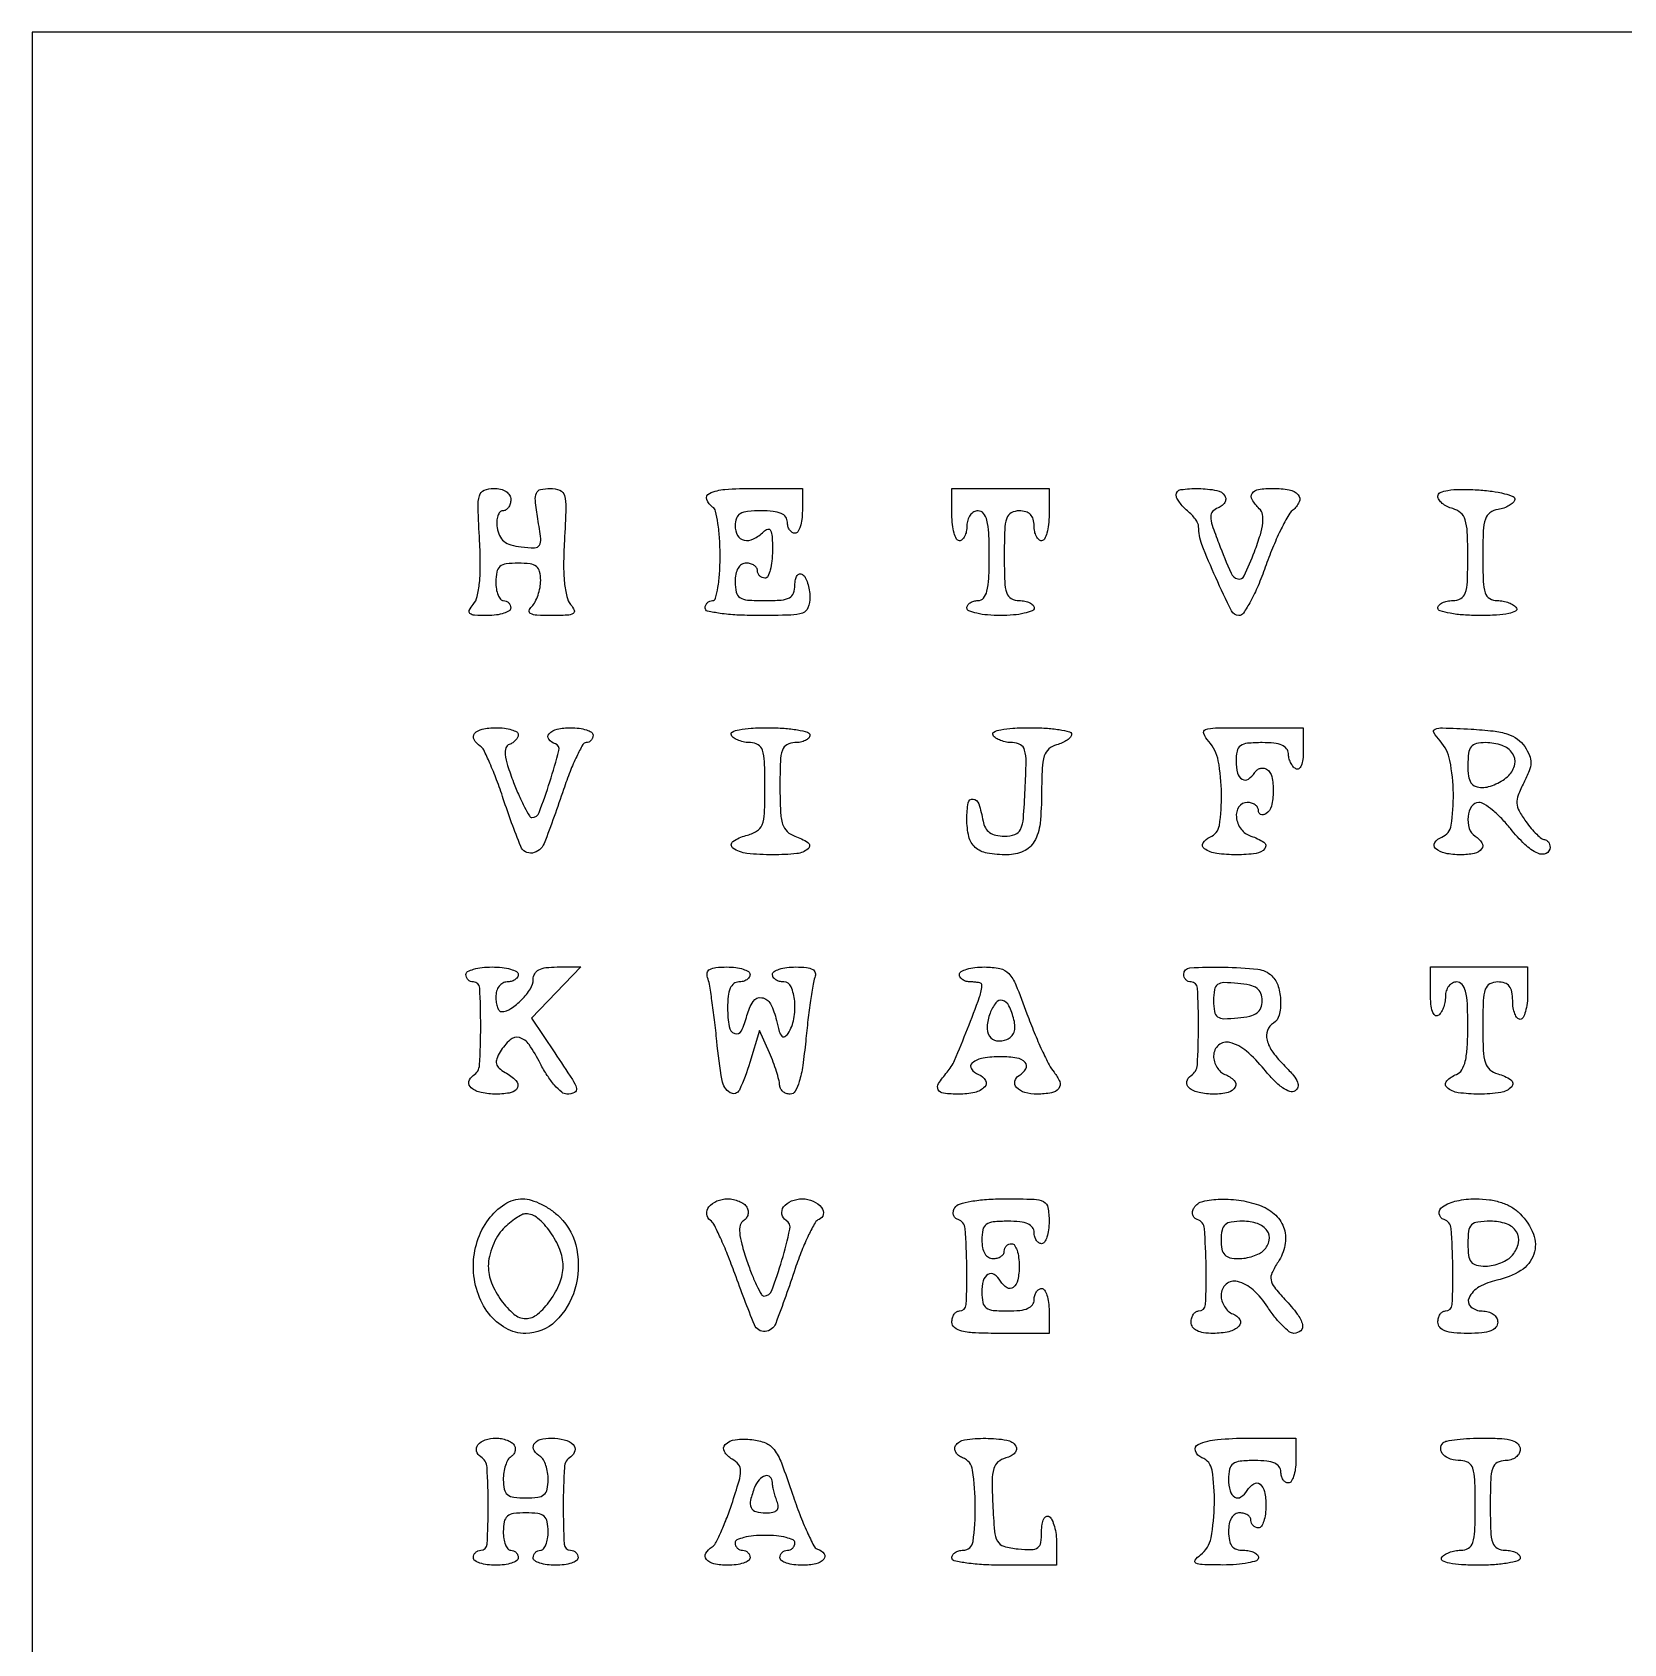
# Model space of a CAD drawing. Extents: x 0 to 450, y 0 to 450.
# Drawn here: x 0 to 212.9, y 234.5 to 450 of the extents above; entities that cross this region are included whole.
import ezdxf

# ---------------------------------------------------------------- set-up
doc = ezdxf.new("R2010")
doc.units = 0

msp = doc.modelspace()

# ---------------------------------------------------------------- linework, layer by layer
msp.add_lwpolyline([(0, 225), (0, 0), (225, 0), (450, 0), (450, 225), (450, 450), (225, 450), (0, 450)], close=True)
for points in [[(64, 387.5, -0.069588), (63.919823, 386.926707, -0.085587), (63.685819, 386.440625, -0.100052), (63.33831, 386.115627, -0.139009), (62.930449, 386, 0.216622), (62.547443, 385.825895, 0.099259), (62.268947, 385.339063, 0.070854), (62.136354, 384.611565, 0.045002), (62.180449, 383.75, 0.073329), (62.495862, 382.68321, 0.115493), (63.081658, 381.934371, 0.098391), (64.014321, 381.44782, 0.042782), (65.390599, 381.17001, 0.025935), (67.195937, 381.058281, 0.266731), (67.823096, 381.410219, 0.166086), (68.002511, 382.256416, 0.009582), (67.628781, 384.92001, -0.011508), (67.292269, 387.387362, -0.124429), (67.426678, 388.376546, -0.245771), (67.988412, 388.855644, -0.056104), (69.270871, 389, -0.097941), (70.562529, 388.744536, -0.233047), (71.192834, 388.029292, -0.075101), (71.374312, 386.451446, -0.005259), (71.16923, 381.989172, 0.012628), (71.070803, 378.834465, 0.026108), (71.184848, 376.371455, 0.03249), (71.486483, 374.542301, 0.116608), (72.008986, 373.489172, -0.072566), (72.486546, 372.706473, -0.379653), (72.339436, 372.266565, -0.121337), (71.561628, 372.042149, -0.009851), (69.422445, 372, -0.011583), (67.49361, 372.04469, -0.095997), (66.646343, 372.25, -0.369087), (66.468568, 372.633074, -0.128892), (66.8, 373.2, 0.075503), (67.260236, 373.825061, 0.038434), (67.6475, 374.723125, 0.037078), (67.911582, 375.73134, 0.045545), (68, 376.7, 0.05829), (67.861668, 377.882546, 0.172639), (67.423913, 378.558333, 0.13417), (66.574196, 378.90497, 0.030156), (65, 379, 0.030103), (63.386401, 378.902765, 0.144586), (62.55, 378.541667, 0.173074), (62.126572, 377.824437, 0.047675), (62, 376.5, 0.038131), (62.073116, 375.542644, 0.057076), (62.29375, 374.734375, 0.074992), (62.617064, 374.182831, 0.226478), (63, 374, -0.099038), (63.381638, 373.923658, -0.097945), (63.70625, 373.70625, -0.097945), (63.923658, 373.381638, -0.099038), (64, 373, -0.261001), (63.784558, 372.615393, -0.05998), (63.082782, 372.29375, -0.04717), (62.073794, 372.072702, -0.03036), (60.877555, 372, -0.01249), (59.151279, 372.043128, -0.15581), (58.546131, 372.270278, -0.362404), (58.457302, 372.692817, -0.051187), (58.991014, 373.489172, 0.116608), (59.513517, 374.542301, 0.03249), (59.815152, 376.371455, 0.026108), (59.929197, 378.834465, 0.012628), (59.83077, 381.989172, -0.005278), (59.626214, 386.443701, -0.074687), (59.806956, 388.02556, -0.232099), (60.43483, 388.742905, -0.099246), (61.717311, 389, -0.056071), (62.640951, 388.896095, -0.089567), (63.369552, 388.58572, -0.112649), (63.832811, 388.103244, -0.136012)], [(103, 386, -0.031626), (102.927234, 384.850749, -0.048861), (102.70625, 383.88125, -0.06271), (102.384262, 383.209557, -0.254951), (102, 383, -0.148195), (101.618646, 383.115568, -0.098894), (101.29375, 383.440625, -0.082425), (101.074694, 383.926543, -0.064853), (101, 384.5, 0.164293), (100.773926, 385.169448, 0.129352), (100.166667, 385.642857, 0.075863), (99.104033, 385.918107, 0.025511), (97.5, 386, 0.022514), (95.67572, 385.917816, 0.10769), (94.6875, 385.607143, 0.177212), (94.177287, 385.002462, 0.087745), (94, 384, 0.128073), (94.333453, 382.719542, 0.216747), (95.209929, 382.074581, 0.169458), (96.463203, 382.236176, 0.080533), (97.8, 383.2, -0.120991), (98.369015, 383.544642, -0.372712), (98.75, 383.379167, -0.100282), (98.955448, 382.566518, -0.011933), (99, 380.7, -0.025541), (98.927526, 379.282153, -0.040478), (98.70625, 378.086875, -0.048699), (98.38627, 377.240076, -0.285442), (98, 377, -0.099038), (97.618362, 377.076342, -0.097945), (97.29375, 377.29375, -0.097945), (97.076342, 377.618362, -0.099038), (97, 378, 0.148195), (96.884432, 378.381354, 0.098894), (96.559375, 378.70625, 0.082425), (96.073457, 378.925306, 0.064853), (95.5, 379, 0.140575), (94.88002, 378.822179, 0.118484), (94.4, 378.333333, 0.088208), (94.09863, 377.543379, 0.04716), (94, 376.5, 0.05449), (94.151756, 375.111634, 0.201266), (94.65, 374.40625, 0.124134), (95.678456, 374.074999, 0.016149), (98, 374, 0.017179), (100.174772, 374.074743, 0.10202), (101.264331, 374.378689, 0.187682), (101.810151, 374.995557, 0.08856), (102, 376.059017, -0.047867), (102.071541, 376.804599, -0.104212), (102.29375, 377.33165, -0.181468), (102.621877, 377.558599, -0.202618), (103, 377.5, -0.130646), (103.384508, 377.093337, -0.045439), (103.70625, 376.346475, -0.041396), (103.926158, 375.42066, -0.037634), (104, 374.440983, -0.088403), (103.750831, 373.042715, -0.224295), (103.033076, 372.337178, -0.078354), (101.45063, 372.050629, -0.005688), (97, 372, -0.01259), (94.243014, 372.069433, -0.022889), (92, 372.285714, -0.020168), (90.323933, 372.594567, -0.350432), (90, 373, -0.099038), (90.076342, 373.381638, -0.097945), (90.29375, 373.70625, -0.097945), (90.618362, 373.923658, -0.099038), (91, 374, 0.338832), (91.39431, 374.301865, 0.024323), (91.707919, 375.735246, 0.026076), (91.928428, 377.650657, 0.015621), (92, 379.940983, 0.015685), (91.927181, 382.261755, 0.022144), (91.70625, 384.31835, 0.019282), (91.391852, 385.954377, 0.199798), (91, 386.5, -0.175715), (90.204773, 387.505107, -0.383737), (90.567035, 388.335527, -0.089203), (92.64654, 388.863615, -0.017691), (96.5, 389), (103, 389)], [(136, 385.5, -0.027026), (135.927458, 384.158889, -0.042582), (135.70625, 383.028125, -0.052312), (135.385692, 382.232098, -0.277684), (135, 382, -0.191087), (134.618118, 382.151477, -0.088204), (134.29375, 382.5875, -0.068025), (134.073693, 383.234582, -0.048028), (134, 384, 0.072254), (133.873159, 384.873159, 0.124864), (133.5, 385.5, 0.124864), (132.873159, 385.873159, 0.072254), (132, 386, 0.12648), (130.939334, 385.727332, 0.188641), (130.333333, 385, 0.072107), (130.05871, 383.471613, 0.008455), (130, 380, 0.008455), (130.05871, 376.528387, 0.072107), (130.333333, 375, 0.188641), (130.939334, 374.272668, 0.12648), (132, 374, -0.048028), (132.765418, 373.926307, -0.068025), (133.4125, 373.70625, -0.088204), (133.848523, 373.381882, -0.191087), (134, 373, -0.31052), (133.732972, 372.611488, -0.036969), (132.678125, 372.29375, -0.033738), (131.224757, 372.072283, -0.020945), (129.5, 372, -0.020945), (127.775243, 372.072283, -0.033738), (126.321875, 372.29375, -0.036969), (125.267028, 372.611488, -0.31052), (125, 373, -0.148195), (125.115568, 373.381354, -0.098894), (125.440625, 373.70625, -0.082425), (125.926543, 373.925306, -0.064853), (126.5, 374, 0.222027), (127.22303, 374.337712, 0.113455), (127.6875, 375.25, 0.050675), (127.935548, 376.964058, 0.010614), (128, 380, 0.010614), (127.935548, 383.035942, 0.050675), (127.6875, 384.75, 0.113455), (127.22303, 385.662288, 0.222027), (126.5, 386, 0.130775), (125.924246, 385.846791, 0.10214), (125.4375, 385.416667, 0.08892), (125.111864, 384.769411, 0.072314), (125, 384, -0.048028), (124.926307, 383.234582, -0.068025), (124.70625, 382.5875, -0.088204), (124.381882, 382.151477, -0.191087), (124, 382, -0.277684), (123.614308, 382.232098, -0.052312), (123.29375, 383.028125, -0.042582), (123.072542, 384.158889, -0.027026), (123, 385.5), (123, 389), (129.5, 389), (136, 389)], [(159.504365, 387.992937, -0.144475), (159.621603, 387.563669, -0.12393), (159.497654, 387.110445, -0.101577), (159.141558, 386.70116, -0.0716), (158.607512, 386.402883, 0.113623), (157.870192, 385.906336, 0.19496), (157.608349, 385.224679, 0.078415), (157.809841, 384.084086, 0.009282), (158.694513, 381.659945, 0.009774), (160.334013, 377.64902, 0.237352), (161.232773, 376.896394, 0.356294), (162.106266, 377.322099, 0.016992), (163.461538, 380.538462, 0.015139), (164.250351, 382.807789, 0.047788), (164.583718, 384.381462, 0.077974), (164.536353, 385.498386, 0.147911), (164.115123, 386.284877, -0.059098), (163.154049, 387.50462, -0.293327), (163.171837, 388.337006, -0.212181), (164.008208, 388.862093, -0.035631), (165.940983, 389, -0.044598), (168.112472, 388.805927, -0.166236), (169.294478, 388.148275, -0.298608), (169.442055, 387.192806, -0.113219), (168.583099, 386.068966, 0.093659), (167.912301, 385.258357, 0.013732), (166.928496, 383.355027, 0.015107), (165.883978, 381.012231, 0.012453), (164.909178, 378.455659, -0.016027), (163.945715, 375.982076, -0.024002), (162.93441, 373.89635, -0.020969), (161.988899, 372.323983, -0.252007), (161.386918, 372, -0.284952), (160.403145, 372.610204, -0.008952), (158.291057, 377.06748, -0.014915), (156.446777, 381.493891, -0.091492), (156, 383.915068, 0.121077), (155.90001, 384.321932, 0.035439), (155.559375, 384.874034, 0.033338), (155.074072, 385.461669, 0.030287), (154.5, 386, -0.031583), (153.925951, 386.54111, -0.034151), (153.440625, 387.136985, -0.036411), (153.100931, 387.700558, -0.117955), (153, 388.122445, -0.373149), (153.617548, 388.834709, -0.040552), (155.965878, 388.978491, -0.039891), (158.418224, 388.733307, -0.212576)], [(198.289611, 387.5, -0.15133), (198.063456, 387.09354, -0.058131), (197.541888, 386.699882, -0.05066), (196.835548, 386.376643, -0.04316), (196.039611, 386.180449, 0.117315), (194.96446, 385.739796, 0.159539), (194.349451, 384.89957, 0.069401), (194.064618, 383.30591, 0.009571), (194, 379.930449, 0.008807), (194.059605, 376.546628, 0.070385), (194.331823, 375.013846, 0.182264), (194.922999, 374.278097, 0.134134), (195.940983, 374, -0.046881), (196.729296, 373.925923, -0.046318), (197.49335, 373.70625, -0.050262), (198.123976, 373.383556, -0.111412), (198.5, 373, -0.439638), (198.382798, 372.584344, -0.067066), (197.467663, 372.267178, -0.036506), (195.85467, 372.061691, -0.013434), (193.559017, 372, -0.016922), (191.428041, 372.07214, -0.027583), (189.632961, 372.29375, -0.026513), (188.293312, 372.60883, -0.333273), (188, 373, -0.191087), (188.151477, 373.381882, -0.088204), (188.5875, 373.70625, -0.068025), (189.234582, 373.926307, -0.048028), (190, 374, 0.124608), (191.059263, 374.268148, 0.189013), (191.665015, 374.985421, 0.073316), (191.940687, 376.489121, 0.008737), (192, 379.883369, 0.010559), (191.930902, 383.154938, 0.065184), (191.642791, 384.809352, 0.137871), (191.038512, 385.738522, 0.116621), (190, 386.289749, -0.050482), (189.234963, 386.574795, -0.059535), (188.5875, 386.995728, -0.069548), (188.146963, 387.481572, -0.150536), (188, 387.95864, -0.298354), (188.315698, 388.44061, -0.063004), (189.329464, 388.737805, -0.039697), (190.950127, 388.867694, -0.014534), (193.25, 388.80226, -0.018115), (195.247839, 388.614439, -0.030737), (196.896011, 388.295039, -0.032927), (198.07297, 387.906699, -0.363224)], [(65, 356.083333, -0.116255), (64.910331, 355.702889, -0.06952), (64.645969, 355.317927, -0.063582), (64.255575, 354.986942, -0.063707), (63.79479, 354.76493, 0.241692), (63.339271, 354.299612, 0.104023), (63.256153, 353.410062, 0.050159), (63.571131, 351.963301, 0.012553), (64.377498, 349.681597, 0.011777), (65.111568, 347.887427, 0.018105), (65.838547, 346.375219, 0.012872), (66.499193, 345.194335, 0.264679), (66.84059, 345, 0.312129), (67.798818, 345.662749, 0.013139), (69.229813, 349.782218, 0.012867), (70.440013, 353.954271, 0.392532), (69.969425, 354.833333, -0.146715), (69.092894, 355.462457, -0.367834), (69.127947, 356.191591, -0.151746), (70.210361, 356.806487, -0.053908), (72, 357, -0.031626), (73.149251, 356.927234, -0.048861), (74.11875, 356.70625, -0.06271), (74.790443, 356.384262, -0.254951), (75, 356, -0.090685), (74.930184, 355.618229, -0.095584), (74.7302, 355.29375, -0.099642), (74.431945, 355.076634, -0.108071), (74.08153, 355, 0.27277), (73.629028, 354.733298, 0.01403), (72.816909, 353.164062, 0.019091), (71.936279, 351.145282, 0.012366), (71.0662, 348.75, -0.010707), (68.465347, 341.515302, -0.268842), (66.885939, 340.240683, -0.349329), (65.33154, 341.127393, -0.014746), (63, 347.5, 0.009453), (62.107037, 350.023108, 0.013169), (61.206582, 352.242684, 0.009584), (60.380465, 354.039695, 0.142745), (59.922084, 354.548155, -0.123129), (59.090436, 355.402054, -0.317631), (59.16207, 356.214618, -0.168304), (60.179501, 356.816609, -0.050241), (62, 357, -0.028938), (63.149414, 356.93342, -0.045237), (64.11875, 356.730729, -0.056792), (64.796194, 356.436284, -0.267983)], [(104, 356, -0.191087), (103.848523, 355.618118, -0.088204), (103.4125, 355.29375, -0.068025), (102.765418, 355.073693, -0.048028), (102, 355, 0.125398), (100.940137, 354.729944, 0.188862), (100.33428, 354.008423, 0.072801), (100.059055, 352.494297, 0.008616), (100, 349.067388, 0.010798), (100.070833, 345.787769, 0.06319), (100.361029, 344.091113, 0.129287), (100.964936, 343.11219, 0.113878), (102, 342.5, -0.075029), (103.737024, 341.645641, -0.492395), (103.777577, 340.815641, -0.151547), (102.253375, 340.164521, -0.025735), (99.059017, 340, -0.027927), (95.586082, 340.194129, -0.128193), (93.718292, 340.911438, -0.514732), (93.719676, 341.776743, -0.093412), (95.459102, 342.579091, 0.070332), (96.885132, 343.15917, 0.169832), (97.61512, 344.01264, 0.083554), (97.932868, 345.545469, 0.00942), (98, 349.108408, 0.008903), (97.940196, 352.466789, 0.070778), (97.667638, 353.991159, 0.182425), (97.076519, 354.72344, 0.13348), (96.059017, 355, -0.046881), (95.270704, 355.074077, -0.046318), (94.50665, 355.29375, -0.050262), (93.876024, 355.616444, -0.111412), (93.5, 356, -0.439638), (93.617202, 356.415656, -0.067066), (94.532337, 356.732822, -0.036506), (96.14533, 356.938309, -0.013434), (98.440983, 357, -0.016922), (100.571959, 356.92786, -0.027583), (102.367039, 356.70625, -0.026513), (103.706688, 356.39117, -0.333273)], [(139, 356.116631, -0.181596), (138.858742, 355.740524, -0.059916), (138.4125, 355.339118, -0.050447), (137.765484, 354.975456, -0.038887), (137, 354.710251, 0.11674), (135.961285, 354.158605, 0.137868), (135.357023, 353.228524, 0.065102), (135.069025, 351.571898, 0.010527), (135, 348.29362, -0.026641), (134.782039, 344.20575, -0.100724), (134.010975, 341.776141, -0.161979), (132.584994, 340.470036, -0.105484), (130.381787, 340, -0.042858), (127.701344, 340.23018, -0.140339), (126.115669, 340.996511, -0.155378), (125.268672, 342.430696, -0.056352), (125, 344.806989, -0.039703), (125.172264, 346.972986, -0.408958), (125.827262, 347.456254, -0.288), (126.593161, 346.80908, -0.032495), (127.16663, 344.5, 0.082119), (127.482623, 343.613282, 0.113536), (128.04536, 342.987376, 0.100241), (128.883022, 342.620737, 0.05324), (130.013695, 342.5, 0.080431), (131.433397, 342.729864, 0.210714), (132.18191, 343.408378, 0.085603), (132.55551, 344.882155, 0.00747), (132.797717, 348.75, 0.007194), (132.920851, 352.456141, 0.070882), (132.730243, 354.001737, 0.202611), (132.163171, 354.726337, 0.127419), (131.106734, 355, -0.045812), (130.300163, 355.074057, -0.045829), (129.520667, 355.29375, -0.049844), (128.879083, 355.616361, -0.113408), (128.5, 356, -0.439638), (128.617202, 356.415656, -0.067066), (129.532337, 356.732822, -0.036506), (131.14533, 356.938309, -0.013434), (133.440983, 357, -0.014936), (135.572096, 356.936327, -0.024468), (137.367039, 356.74051, -0.021521), (138.728731, 356.463595, -0.344519)], [(170, 353.940983, -0.027979), (169.933656, 352.756294, -0.069343), (169.718784, 351.916013, -0.145541), (169.391769, 351.509855, -0.297719), (169, 351.5, -0.08825), (168.617164, 351.842344, -0.053305), (168.29375, 352.359775, -0.051278), (168.074167, 352.961978, -0.061875), (168, 353.559017, 0.177291), (167.768641, 354.190992, 0.120165), (167.142776, 354.647073, 0.071689), (166.070008, 354.918056, 0.026079), (164.5, 355, 0.021436), (162.534425, 354.915691, 0.13443), (161.6, 354.571429, 0.189121), (161.138668, 353.86222, 0.050766), (161, 352.5, 0.063747), (161.19958, 350.940953, 0.19811), (161.824751, 350.111368, 0.288405), (162.659234, 350.134512, 0.107391), (163.510081, 351.016312, -0.090427), (163.820631, 351.360589, -0.095498), (164.22714, 351.565079, -0.099685), (164.665803, 351.598899, -0.108373), (165.069098, 351.457295, -0.204341), (165.776348, 350.454139, -0.055697), (165.973504, 348.482807, -0.055664), (165.730067, 346.510569, -0.198341), (165, 345.5, -0.082592), (164.6179, 345.343488, -0.161196), (164.29375, 345.3746, -0.182303), (164.078288, 345.586039, -0.108972), (164, 345.940983, 0.140337), (163.884374, 346.344827, 0.099915), (163.559375, 346.688914, 0.085131), (163.073318, 346.920655, 0.06887), (162.5, 347, 0.248215), (161.388999, 346.412254, 0.178939), (161.044528, 345.025506, 0.134648), (161.67574, 343.437525, 0.155597), (163, 342.5, -0.067736), (164.711377, 341.688881, -0.438535), (164.852046, 340.851215, -0.196566), (163.679689, 340.176176, -0.033575), (161.059017, 340, -0.034883), (158.412101, 340.18489, -0.112356), (156.772468, 340.808144, -0.399953), (156.593838, 341.596435, -0.168132), (157.505744, 342.36383, 0.270265), (158.771723, 343.940706, 0.040297), (159.059548, 348.166806, 0.042473), (158.6288, 352.573255, 0.139195), (157.345012, 355.171259, -0.082041), (156.681324, 356.202504, -0.439971), (156.92365, 356.743929, -0.076886), (158.246739, 356.967681, -0.003514), (162.845012, 357), (170, 357)], [(199.606532, 354.474601, -0.045866), (200.242373, 353.289741, -0.106697), (200.430012, 352.304885, -0.088617), (200.208286, 351.217196, -0.025183), (199.488955, 349.641349, 0.025474), (198.730465, 347.977156, 0.107922), (198.555212, 346.902755, 0.114169), (198.848611, 345.885007, 0.03014), (199.766112, 344.448173, 0.018481), (200.484929, 343.53245, 0.024162), (201.210983, 342.754308, 0.022963), (201.859598, 342.178761, 0.160863), (202.25, 342.031425, -0.130102), (202.536116, 341.942723, -0.095969), (202.779687, 341.715481, -0.084606), (202.943641, 341.384483, -0.072903), (203, 341, -0.297807), (202.469229, 340.187902, -0.216886), (201.359688, 340.203587, -0.080914), (199.631112, 341.393206, -0.033286), (197.707368, 343.500029, 0.023461), (196.531303, 344.839925, 0.028655), (195.30697, 345.971884, 0.029301), (194.195036, 346.783181, 0.143919), (193.457368, 347, 0.256378), (192.512001, 346.481153, 0.116933), (192.035217, 345.107571, 0.102695), (192.1993, 343.52609, 0.179173), (193, 342.5, -0.11309), (193.887985, 341.62366, -0.316735), (193.849324, 340.796459, -0.17846), (192.86917, 340.185475, -0.051098), (191.059017, 340, -0.047768), (188.966632, 340.200357, -0.139892), (187.686574, 340.848828, -0.370321), (187.595429, 341.640805, -0.153603), (188.505744, 342.36383, 0.270208), (189.78457, 343.956356, 0.041325), (190.064444, 348.180082, 0.043357), (189.607789, 352.59381, 0.137306), (188.294295, 355.227301, -0.045171), (187.456565, 356.340138, -0.471078), (187.616371, 356.813653, -0.100911), (188.609326, 356.977651, -0.003726), (192.427985, 356.806042, -0.015195), (195.408051, 356.558879, -0.050266), (197.330263, 356.141966, -0.077504), (198.641999, 355.477741, -0.091043)], [(192, 352, 0.030938), (192.091689, 350.519623, 0.112375), (192.410714, 349.638889, 0.163165), (193.001422, 349.165122, 0.088353), (193.928571, 349, 0.067697), (194.783972, 349.116349, 0.039045), (195.762372, 349.471747, 0.038252), (196.706617, 349.991203, 0.051543), (197.463089, 350.605946, 0.144119), (198.282045, 352.108137, 0.209243), (197.986684, 353.567667, 0.158022), (196.57134, 354.632802, 0.083112), (194.377555, 355, 0.053819), (193.1403, 354.866437, 0.173089), (192.44813, 354.43455, 0.138311), (192.095853, 353.590256, 0.03011)], [(65, 324, -0.148195), (64.884432, 323.618646, -0.098894), (64.559375, 323.29375, -0.082425), (64.073457, 323.074694, -0.064853), (63.5, 323, 0.130775), (62.924246, 322.846791, 0.10214), (62.4375, 322.416667, 0.08892), (62.111864, 321.769411, 0.072314), (62, 321, 0.035742), (62.054666, 320.236249, 0.055348), (62.220312, 319.596842, 0.073912), (62.462691, 319.165178, 0.243125), (62.75, 319.031803, 0.136035), (64.027661, 319.445006, 0.052885), (65.47445, 320.636348, 0.052905), (66.633724, 322.097973, 0.142154), (67, 323.360243, -0.130726), (67.198733, 324.107366, -0.145212), (67.737293, 324.62174, -0.089939), (68.699259, 324.913659, -0.028816), (70.196167, 325), (73.392334, 325), (70.073878, 321.576223), (66.755422, 318.152445), (69.877711, 313.526091, -0.003763), (72.236995, 309.972914, -0.07255), (72.792151, 308.77439, -0.37597), (72.536417, 308.217233, -0.105702), (71.520324, 308, -0.177646), (70.816177, 308.25833, -0.037321), (69.866057, 309.194221, -0.034797), (68.869165, 310.508923, -0.026871), (67.966619, 312.065432, 0.031832), (66.447713, 314.626064, 0.173795), (65.164584, 315.556931, 0.261791), (63.917939, 315.266838, 0.069898), (62.571443, 313.637072, 0.048169), (62.124447, 312.72266, 0.151432), (62.085405, 312.048299, 0.153738), (62.43435, 311.476383, 0.050124), (63.25, 310.896901, -0.062574), (64.687253, 309.821147, -0.307514), (64.884483, 308.880186, -0.251191), (64.053562, 308.196436, -0.049124), (62.059017, 308, -0.050859), (60.059833, 308.203879, -0.119903), (58.713863, 308.840706, -0.278987), (58.414382, 309.671273, -0.207698), (58.983688, 310.489919, 0.244315), (59.825333, 311.900449, 0.014359), (59.979985, 317.050435, 0.013078), (59.852237, 322.190158, 0.399353), (59, 323, -0.099038), (58.618362, 323.076342, -0.097945), (58.29375, 323.29375, -0.097945), (58.076342, 323.618362, -0.099038), (58, 324, -0.277684), (58.232098, 324.385692, -0.052312), (59.028125, 324.70625, -0.042582), (60.158889, 324.927458, -0.027026), (61.5, 325, -0.027026), (62.841111, 324.927458, -0.042582), (63.971875, 324.70625, -0.052312), (64.767902, 324.385692, -0.277684)], [(96, 324, -0.148195), (95.884432, 323.618646, -0.098894), (95.559375, 323.29375, -0.082425), (95.073457, 323.074694, -0.064853), (94.5, 323, 0.164293), (93.830552, 322.773926, 0.129352), (93.357143, 322.166667, 0.075863), (93.081893, 321.104033, 0.025511), (93, 319.5, 0.040118), (93.198642, 317.028292, 0.266519), (93.948058, 316.104048, 0.388453), (94.837968, 316.451748, 0.052897), (95.589356, 318.5, -0.084185), (96.418597, 320.387851, -0.295225), (97.577754, 320.898289, -0.23809), (98.738618, 320.057539, -0.065168), (99.529243, 317.86686, 0.016005), (99.903417, 316.39046, 0.112764), (100.259498, 315.746026, 0.357758), (100.648203, 315.685576, 0.118897), (101.093385, 316.11686, 0.09556), (101.859733, 318.069316, 0.067473), (101.974863, 320.429293, 0.080546), (101.491594, 322.347991, 0.299314), (100.5, 323, -0.064853), (99.926543, 323.074694, -0.082425), (99.440625, 323.29375, -0.098894), (99.115568, 323.618646, -0.148195), (99, 324, -0.260256), (99.214713, 324.384563, -0.060318), (99.912678, 324.70625, -0.047377), (100.916681, 324.92729, -0.030514), (102.106989, 325, -0.023526), (103.558898, 324.931647, -0.101327), (104.381661, 324.680691, -0.213457), (104.720475, 324.237012, -0.15062), (104.677618, 323.602269, 0.050325), (104.432439, 322.701827, 0.005214), (104.093236, 320.52883, 0.006441), (103.748635, 317.92422, 0.00511), (103.441419, 315.102269, -0.010819), (103.045024, 311.810913, -0.035562), (102.583538, 309.672922, -0.058374), (102.040537, 308.389669, -0.269741), (101.37079, 308, -0.08931), (100.843968, 308.094858, -0.091997), (100.38942, 308.367188, -0.095968), (100.076923, 308.773014, -0.107607), (99.954896, 309.25, 0.055295), (99.855872, 309.92088, 0.012932), (99.538107, 311.014063, 0.013177), (99.104315, 312.259764, 0.012595), (98.599377, 313.5), (97.288962, 316.5), (95.986194, 312.25, -0.033872), (94.570651, 308.547332, -0.455661), (93.337632, 308.18901, -0.211302), (92.258043, 309.829538, -0.016835), (91.558581, 315.102269, 0.00511), (91.251365, 317.92422, 0.006441), (90.906764, 320.52883, 0.005214), (90.567561, 322.701827, 0.050325), (90.322382, 323.602269, -0.15062), (90.279525, 324.237012, -0.213457), (90.618339, 324.680691, -0.101327), (91.441102, 324.931647, -0.023526), (92.893011, 325, -0.030514), (94.083319, 324.92729, -0.047377), (95.087322, 324.70625, -0.060318), (95.785287, 324.384563, -0.260256)], [(133.037958, 318.75, 0.009801), (134.010015, 316.241254, 0.011044), (135.043786, 313.871474, 0.010358), (136.006743, 311.898928, 0.057316), (136.662065, 310.918848, -0.080731), (137.417339, 309.666722, -0.266714), (137.288212, 308.748045, -0.186491), (136.320668, 308.166604, -0.043119), (134.39235, 308, -0.067133), (132.760437, 308.220102, -0.134262), (131.649071, 308.878842, -0.256535), (131.42133, 309.712842, -0.197913), (131.983688, 310.489919, 0.117163), (132.892359, 311.401206, 0.342187), (132.802108, 312.228238, 0.160918), (131.662867, 312.826565, 0.041149), (129.559017, 313, 0.040025), (127.168501, 312.808335, 0.129202), (125.723136, 312.16808, 0.393838), (125.605424, 311.370099, 0.151258), (126.569126, 310.611848, -0.166008), (127.495077, 309.839146, -0.346682), (127.388455, 308.962832, -0.141671), (126.054647, 308.23275, -0.054892), (123.940983, 308, -0.026452), (121.884897, 308.108852, -0.24722), (121.171706, 308.586895, -0.276954), (121.208096, 309.398726, -0.031665), (122.361854, 310.921259, 0.076776), (123.350412, 312.503219, 0.007378), (125.083265, 316.712671, 0.00688), (126.70306, 320.990042, 0.087281), (127, 322.678139, 0.314607), (126.912579, 322.803323, 0.035068), (126.559375, 322.905453, 0.03264), (126.074936, 322.976744, 0.020217), (125.5, 323, -0.064853), (124.926543, 323.074694, -0.082425), (124.440625, 323.29375, -0.098894), (124.115568, 323.618646, -0.148195), (124, 324, -0.272603), (124.226955, 324.38534, -0.054665), (124.992309, 324.70625, -0.043969), (126.083746, 324.927412, -0.028019), (127.378075, 325, -0.050633), (129.42056, 324.792635, -0.159468), (130.601548, 324.118589, -0.08747), (131.543237, 322.621216, -0.009212)], [(165.8, 323.8, -0.122854), (166.635649, 322.408819, -0.066271), (166.964197, 320.42451, -0.069165), (166.763544, 318.545345, -0.195624), (166, 317.5, 0.167423), (165.200881, 316.522748, 0.155113), (165.141307, 315.226096, 0.09433), (165.921968, 313.609853, 0.03685), (167.547803, 311.724924, -0.021059), (168.680868, 310.492172, -0.079013), (169.222675, 309.595384, -0.164421), (169.262354, 308.933209, -0.190026), (168.886116, 308.429616, -0.22708), (168.189666, 308.354818, -0.068295), (167.216714, 308.856384, -0.047776), (166.048193, 309.856372, -0.02285), (164.741318, 311.341055, 0.048696), (162.403241, 313.735863, 0.111425), (160.175598, 314.890323, 0.243116), (158.674849, 314.5535, 0.221793), (158, 313.106989, 0.07271), (158.112085, 312.340293, 0.064008), (158.440625, 311.600966, 0.066864), (158.926463, 310.999607, 0.098143), (159.5, 310.638374, -0.098679), (160.757875, 309.844257, -0.339968), (160.897886, 308.95129, -0.211461), (159.95145, 308.225633, -0.059404), (158.059017, 308, -0.050859), (156.059833, 308.203879, -0.119903), (154.713863, 308.840706, -0.278987), (154.414382, 309.671273, -0.207698), (154.983688, 310.489919, 0.244315), (155.825333, 311.900449, 0.014359), (155.979985, 317.050435, 0.013078), (155.852237, 322.190158, 0.399353), (155, 323, -0.099038), (154.618362, 323.076342, -0.097945), (154.29375, 323.29375, -0.097945), (154.076342, 323.618362, -0.099038), (154, 324, -0.397738), (154.836192, 324.884891, -0.018383), (159.358158, 324.9745, -0.021834), (163.916442, 324.69789, -0.171947)], [(200, 321.5, -0.027026), (199.927458, 320.158889, -0.042582), (199.70625, 319.028125, -0.052312), (199.385692, 318.232098, -0.277684), (199, 318, -0.226478), (198.617064, 318.182831, -0.074992), (198.29375, 318.734375, -0.057076), (198.073116, 319.542644, -0.038131), (198, 320.5, 0.044917), (197.893532, 321.682766, 0.124434), (197.55, 322.4375, 0.149477), (196.935258, 322.857434, 0.07578), (196, 323, 0.124608), (194.940737, 322.731852, 0.189013), (194.334985, 322.014579, 0.073316), (194.059313, 320.510879, 0.008737), (194, 317.116631, 0.010559), (194.069098, 313.845062, 0.065184), (194.357209, 312.190648, 0.137871), (194.961488, 311.261478, 0.116621), (196, 310.710251, -0.085776), (197.758225, 309.910455, -0.457961), (197.863252, 308.991871, -0.17094), (196.397711, 308.215576, -0.037146), (193.5, 308, -0.034722), (190.721915, 308.193152, -0.146668), (189.221306, 308.881527, -0.426222), (189.182895, 309.761232, -0.111006), (190.5, 310.638374, 0.172846), (191.202239, 311.240405, 0.073106), (191.661946, 312.412357, 0.04369), (191.924439, 314.267814, 0.013304), (192, 317.106989, 0.010906), (191.935117, 320.081263, 0.051451), (191.686365, 321.767831, 0.114515), (191.2215, 322.66671, 0.21981), (190.5, 323, 0.128528), (189.92796, 322.850484, 0.100726), (189.440625, 322.429836, 0.089148), (189.112945, 321.800591, 0.075715), (189, 321.059017, -0.046881), (188.925923, 320.270704, -0.046318), (188.70625, 319.50665, -0.050262), (188.383556, 318.876024, -0.111412), (188, 318.5, -0.336396), (187.602477, 318.538053, -0.125298), (187.276831, 319.038303, -0.059005), (187.06479, 320.033693, -0.023007), (187, 321.440983), (187, 325), (193.5, 325), (200, 325)], [(158, 320.5, 0.038362), (158.113171, 319.027111, 0.202403), (158.529497, 318.352287, 0.158465), (159.374274, 318.086993, 0.021526), (161.25, 318.186642, 0.029703), (162.84704, 318.437016, 0.101271), (163.80458, 318.8609, 0.147433), (164.319158, 319.524698, 0.091927), (164.5, 320.5, 0.091927), (164.319158, 321.475302, 0.147433), (163.80458, 322.1391, 0.101271), (162.84704, 322.562984, 0.029703), (161.25, 322.813358, 0.021526), (159.374274, 322.913007, 0.158465), (158.529497, 322.647713, 0.202403), (158.113171, 321.972889, 0.038362)], [(128.096021, 318.814245, 0.071845), (127.697773, 317.054715, 0.164269), (128.025608, 315.751731, 0.219366), (128.977555, 315.145866, 0.125987), (130.35516, 315.306046, 0.106861), (130.93949, 315.688314, 0.109261), (131.308082, 316.275048, 0.092729), (131.430969, 317.044758, 0.057354), (131.30167, 317.954412, 0.046973), (130.623685, 319.813749, 0.21974), (129.770476, 320.524643, 0.30264), (128.889446, 320.227097, 0.072957)], [(70.545455, 291.545455, -0.150815), (72.829546, 287.22192, -0.118327), (72.568983, 281.898595, -0.129681), (69.98883, 277.617485, -0.195039), (66, 276, -0.128728), (63.341793, 276.695903, -0.099743), (61.065714, 278.655918, -0.088705), (59.529916, 281.576637, -0.076939), (59, 285, -0.078019), (59.518844, 288.304891, -0.080827), (61.023872, 291.247695, -0.091232), (63.189726, 293.28484, -0.144193), (65.618035, 294, -0.077524), (66.742014, 293.824676, -0.038189), (68.085525, 293.278977, -0.03672), (69.423816, 292.484813, -0.044135)], [(95.569098, 292.888197, -0.100868), (95.744844, 292.410476, -0.098357), (95.72194, 291.897523, -0.097503), (95.50403, 291.428704, -0.097238), (95.1245, 291.076945, 0.197128), (94.691907, 290.48108, 0.081415), (94.614586, 289.46863, 0.046641), (94.890831, 287.945922, 0.01393), (95.590387, 285.688749, 0.011876), (96.250709, 283.891774, 0.01838), (96.913719, 282.37732, 0.013115), (97.522812, 281.194789, 0.273782), (97.851884, 281, 0.313495), (98.915578, 281.739615, 0.017348), (100.26271, 285.791994, 0.017304), (101.325769, 289.926966, 0.318746), (100.826681, 291.107117, -0.212697), (100.265146, 291.931312, -0.208765), (100.4968, 292.908819, -0.135777), (101.542435, 293.714631, -0.096972), (103, 294, -0.10534), (104.436445, 293.693975, -0.117717), (105.557759, 292.834155, -0.215951), (105.802054, 291.904256, -0.276915), (105.237562, 291.245854, 0.185752), (104.698887, 290.802109, 0.015363), (103.839228, 289.165619, 0.018904), (102.921657, 287.083931, 0.01341), (102.045181, 284.686837, -0.008539), (99.437079, 277.33254, -0.289743), (98.024001, 276.26081, -0.328579), (96.598202, 277.13516, -0.009984), (93.968679, 284, 0.008985), (93.002972, 286.5363, 0.012339), (92.038059, 288.778095, 0.009098), (91.160752, 290.597394, 0.127569), (90.685197, 291.138197, -0.2276), (90.208016, 291.957342, -0.192326), (90.507255, 292.924325, -0.12596), (91.574098, 293.71876, -0.097677), (93, 294, -0.05333), (93.770848, 293.917547, -0.048866), (94.530984, 293.673408, -0.052148), (95.169228, 293.314195, -0.100434)], [(136, 291, -0.031626), (135.927234, 289.850749, -0.048861), (135.70625, 288.88125, -0.06271), (135.384262, 288.209557, -0.254951), (135, 288, -0.148195), (134.618646, 288.115568, -0.098894), (134.29375, 288.440625, -0.082425), (134.074694, 288.926543, -0.064853), (134, 289.5, 0.164293), (133.773926, 290.169448, 0.129352), (133.166667, 290.642857, 0.075863), (132.104033, 290.918107, 0.025511), (130.5, 291, 0.021436), (128.534425, 290.915691, 0.13443), (127.6, 290.571429, 0.189121), (127.138668, 289.86222, 0.050766), (127, 288.5, 0.04716), (127.09863, 287.456621, 0.088208), (127.4, 286.666667, 0.118484), (127.88002, 286.177821, 0.140575), (128.5, 286, 0.064853), (129.073457, 286.074694, 0.082425), (129.559375, 286.29375, 0.098894), (129.884432, 286.618646, 0.148195), (130, 287, -0.099038), (130.076342, 287.381638, -0.097945), (130.29375, 287.70625, -0.097945), (130.618362, 287.923658, -0.099038), (131, 288, -0.254951), (131.384262, 287.790443, -0.06271), (131.70625, 287.11875, -0.048861), (131.927234, 286.149251, -0.031626), (132, 285, -0.049727), (131.816128, 283.155759, -0.176115), (131.20684, 282.156162, -0.320053), (130.380094, 282.110447, -0.113726), (129.5, 283, 0.109111), (128.654516, 283.870298, 0.288344), (127.823054, 283.887793, 0.196298), (127.199357, 283.054827, 0.063848), (127, 281.5, 0.050766), (127.138668, 280.13778, 0.189121), (127.6, 279.428571, 0.13443), (128.534425, 279.084309, 0.021436), (130.5, 279, 0.025511), (132.104033, 279.081893, 0.075863), (133.166667, 279.357143, 0.129352), (133.773926, 279.830552, 0.164293), (134, 280.5, -0.064853), (134.074694, 281.073457, -0.082425), (134.29375, 281.559375, -0.098894), (134.618646, 281.884432, -0.148195), (135, 282, -0.254951), (135.384262, 281.790443, -0.06271), (135.70625, 281.11875, -0.048861), (135.927234, 280.149251, -0.031626), (136, 279), (136, 276), (129.5, 276, -0.00942), (126.175614, 276.06264, -0.047315), (124.333333, 276.307692, -0.108427), (123.357915, 276.770252, -0.232029), (123, 277.5, -0.064853), (123.074694, 278.073457, -0.082425), (123.29375, 278.559375, -0.098894), (123.618646, 278.884432, -0.148195), (124, 279, 0.400091), (124.913526, 279.8703, 0.015735), (124.999503, 284.931065, 0.016014), (124.762455, 290.024565, 0.301278), (123.822949, 291.225684, -0.117017), (123.43188, 291.467999, -0.128568), (123.207877, 291.852632, -0.118107), (123.190642, 292.324523, -0.088972), (123.381966, 292.809017, -0.182772), (124.017552, 293.297902, -0.029409), (125.564992, 293.668909, -0.027547), (127.612853, 293.918816, -0.01659), (130.059017, 294, -0.006869), (133.979324, 293.946137, -0.11048), (135.254918, 293.623758, -0.236077), (135.837787, 292.840117, -0.043992)], [(164.349331, 293.057284, -0.101764), (166.318389, 291.805846, -0.127532), (167.442021, 289.965399, -0.124711), (167.543331, 287.778078, -0.094829), (166.625473, 285.551152, 0.034111), (165.80951, 284.098696, 0.157523), (165.685024, 283.155104, 0.124206), (166.124064, 282.19388, 0.017954), (167.542545, 280.548594, -0.024211), (169.195982, 278.581561, -0.09792), (169.881708, 277.181238, -0.274097), (169.652355, 276.368058, -0.195106), (168.75, 276.012379, -0.164611), (168.127368, 276.229966, -0.030408), (167.203549, 277.04561, -0.029736), (166.197396, 278.176137, -0.023252), (165.240807, 279.512379, 0.063694), (163.293208, 281.81517, 0.12347), (161.186375, 282.954833, 0.246716), (159.676794, 282.59562, 0.216651), (159, 281.106989, 0.075594), (159.116858, 280.33848, 0.06467), (159.459243, 279.593821, 0.066832), (159.965657, 278.984706, 0.094614), (160.563382, 278.614052, -0.165212), (161.493434, 277.84037, -0.347126), (161.388768, 276.963253, -0.142101), (160.056332, 276.232755, -0.05485), (157.940983, 276, -0.034849), (156.651999, 276.089949, -0.083267), (155.740164, 276.377508, -0.12588), (155.199239, 276.853935, -0.150693), (155, 277.5, -0.064853), (155.074694, 278.073457, -0.082425), (155.29375, 278.559375, -0.098894), (155.618646, 278.884432, -0.148195), (156, 279, 0.400091), (156.913526, 279.8703, 0.015735), (156.999503, 284.931065, 0.016014), (156.762455, 290.024565, 0.301278), (155.822949, 291.225684, -0.117017), (155.43188, 291.467999, -0.128568), (155.207877, 291.852632, -0.118107), (155.190642, 292.324523, -0.088972), (155.381966, 292.809017, -0.198912), (156.550429, 293.651199, -0.051081), (158.906758, 293.958665, -0.04753), (161.698369, 293.770478, -0.050298)], [(199, 292, -0.104474), (200.775611, 289.27325, -0.178362), (200.818569, 286.589014, -0.16815), (199.089297, 284.407146, -0.091676), (195.885303, 283.110378, 0.078906), (193.519611, 282.222018, 0.153542), (192.159203, 280.759912, 0.339103), (192.414209, 279.558734, 0.178804), (193.926676, 279, -0.067462), (194.735917, 278.890315, -0.089455), (195.404446, 278.569131, -0.105228), (195.84314, 278.083638, -0.132039), (196, 277.5, -0.176579), (195.750359, 276.815157, -0.128937), (195.083333, 276.34375, -0.069535), (193.888175, 276.076585, -0.020272), (192, 276, -0.020272), (190.111825, 276.076585, -0.069535), (188.916667, 276.34375, -0.128937), (188.249641, 276.815157, -0.176579), (188, 277.5, -0.064853), (188.074694, 278.073457, -0.082425), (188.29375, 278.559375, -0.098894), (188.618646, 278.884432, -0.148195), (189, 279, 0.400091), (189.913526, 279.8703, 0.015735), (189.999503, 284.931065, 0.016014), (189.762455, 290.024565, 0.301278), (188.822949, 291.225684, -0.287045), (188.179063, 292.005856, -0.288067), (188.600093, 292.923846, -0.092345), (190.53516, 293.732107, -0.052924), (193.059017, 294, -0.034089), (194.900153, 293.874329, -0.047141), (196.511121, 293.496256, -0.052493), (197.880177, 292.869014, -0.062806)], [(63, 290, 0.061571), (62.228821, 289.01128, 0.039751), (61.583333, 287.708333, 0.039427), (61.145704, 286.302037, 0.055778), (61, 285, 0.096101), (61.433229, 282.766784, 0.059325), (62.724054, 280.413675, 0.061818), (64.406384, 278.584957, 0.177734), (66, 278, 0.177734), (67.593616, 278.584957, 0.061818), (69.275946, 280.413675, 0.059325), (70.566771, 282.766784, 0.096101), (71, 285, 0.096101), (70.566771, 287.233216, 0.059325), (69.275946, 289.586325, 0.061818), (67.593616, 291.415043, 0.177734), (66, 292, 0.120635), (65.487358, 291.874488, 0.026952), (64.70625, 291.4125, 0.026473), (63.839072, 290.765585, 0.022886)], [(159, 288.5, 0.045049), (159.111834, 287.261271, 0.141861), (159.48, 286.521739, 0.152877), (160.166564, 286.125317, 0.055114), (161.3, 286, 0.042874), (162.262912, 286.082719, 0.03637), (163.25392, 286.329545, 0.037932), (164.127623, 286.691379, 0.0794), (164.721855, 287.121855, 0.146682), (165.438067, 288.451422, 0.211322), (165.158622, 289.73916, 0.155851), (163.87469, 290.678, 0.080715), (161.893011, 291, 0.032661), (160.353965, 290.899358, 0.146549), (159.539301, 290.533962, 0.169032), (159.124138, 289.814289, 0.047121)], [(192, 288, 0.03011), (192.095853, 286.409744, 0.138311), (192.44813, 285.56545, 0.173089), (193.1403, 285.133563, 0.053819), (194.377555, 285, 0.054663), (195.378456, 285.109752, 0.043071), (196.419285, 285.436884, 0.044407), (197.343792, 285.917449, 0.077643), (197.989431, 286.487265, 0.120857), (198.783511, 288.122039, 0.200591), (198.506897, 289.60592, 0.166581), (197.171456, 290.643307, 0.082766), (195.031385, 291, 0.029968), (193.319737, 290.897319, 0.166606), (192.502615, 290.502588, 0.168437), (192.104308, 289.69227, 0.03079)], [(64.457295, 261.069098, -0.108373), (64.598899, 260.665803, -0.099685), (64.565079, 260.22714, -0.095498), (64.360589, 259.820631, -0.090427), (64.016312, 259.510081, 0.129267), (63.625614, 259.099109, 0.045839), (63.298542, 258.349436, 0.041761), (63.075066, 257.421397, 0.038227), (63, 256.440983, 0.050507), (63.129861, 255.158684, 0.173182), (63.557253, 254.453415, 0.141601), (64.397359, 254.096556, 0.030097), (66, 254, 0.030097), (67.602641, 254.096556, 0.141601), (68.442747, 254.453415, 0.173182), (68.870139, 255.158684, 0.050507), (69, 256.440983, 0.037634), (68.926158, 257.42066, 0.041396), (68.70625, 258.346475, 0.045439), (68.384508, 259.093337, 0.130646), (68, 259.5, -0.108692), (67.13293, 260.340953, -0.284048), (67.107428, 261.173103, -0.198656), (67.920414, 261.798495, -0.065971), (69.440983, 262, -0.062315), (71.16455, 261.784354, -0.130635), (72.33549, 261.131318, -0.263212), (72.581778, 260.298426, -0.200104), (72.016312, 259.510081, 0.244315), (71.174667, 258.099551, 0.014359), (71.020015, 252.949565, 0.013078), (71.147763, 247.809842, 0.399353), (72, 247, -0.099038), (72.381638, 246.923658, -0.097945), (72.70625, 246.70625, -0.097945), (72.923658, 246.381638, -0.099038), (73, 246, -0.254951), (72.790443, 245.615738, -0.06271), (72.11875, 245.29375, -0.048861), (71.149251, 245.072766, -0.031626), (70, 245, -0.031626), (68.850749, 245.072766, -0.048861), (67.88125, 245.29375, -0.06271), (67.209557, 245.615738, -0.254951), (67, 246, -0.099038), (67.076342, 246.381638, -0.097945), (67.29375, 246.70625, -0.097945), (67.618362, 246.923658, -0.099038), (68, 247, 0.226478), (68.382936, 247.182831, 0.074992), (68.70625, 247.734375, 0.057076), (68.926884, 248.542644, 0.038131), (69, 249.5, 0.047675), (68.873428, 250.824437, 0.173074), (68.45, 251.541667, 0.144586), (67.613599, 251.902765, 0.030103), (66, 252, 0.030103), (64.386401, 251.902765, 0.144586), (63.55, 251.541667, 0.173074), (63.126572, 250.824437, 0.047675), (63, 249.5, 0.038131), (63.073116, 248.542644, 0.057076), (63.29375, 247.734375, 0.074992), (63.617064, 247.182831, 0.226478), (64, 247, -0.099038), (64.381638, 246.923658, -0.097945), (64.70625, 246.70625, -0.097945), (64.923658, 246.381638, -0.099038), (65, 246, -0.254951), (64.790443, 245.615738, -0.06271), (64.11875, 245.29375, -0.048861), (63.149251, 245.072766, -0.031626), (62, 245, -0.031626), (60.850749, 245.072766, -0.048861), (59.88125, 245.29375, -0.06271), (59.209557, 245.615738, -0.254951), (59, 246, -0.099038), (59.076342, 246.381638, -0.097945), (59.29375, 246.70625, -0.097945), (59.618362, 246.923658, -0.099038), (60, 247, 0.399353), (60.852237, 247.809842, 0.013078), (60.979985, 252.949565, 0.014359), (60.825333, 258.099551, 0.244315), (59.983688, 259.510081, -0.193582), (59.432913, 260.257934, -0.237584), (59.615047, 261.095339, -0.142374), (60.583341, 261.768166, -0.081283), (62, 262, -0.045101), (62.762579, 261.931074, -0.045493), (63.498141, 261.726548, -0.049548), (64.102454, 261.426283, -0.114766)], [(101.680491, 254.5, 0.010426), (102.653439, 251.793765, 0.015245), (103.631143, 249.458333, 0.010605), (104.530215, 247.588377, 0.196098), (105.016758, 247.166667, -0.145256), (105.903717, 246.539665, -0.369719), (105.873565, 245.810257, -0.152619), (104.792765, 245.193846, -0.053906), (103, 245, -0.031626), (101.850749, 245.072766, -0.048861), (100.88125, 245.29375, -0.06271), (100.209557, 245.615738, -0.254951), (100, 246, -0.099038), (100.076342, 246.381638, -0.097945), (100.29375, 246.70625, -0.097945), (100.618362, 246.923658, -0.099038), (101, 247, 0.099038), (101.381638, 247.076342, 0.097945), (101.70625, 247.29375, 0.097945), (101.923658, 247.618362, 0.099038), (102, 248, 0.295869), (101.748945, 248.387127, 0.04382), (100.825, 248.70625, 0.037669), (99.532944, 248.92761, 0.023598), (98, 249, 0.023598), (96.467056, 248.92761, 0.037669), (95.175, 248.70625, 0.04382), (94.251055, 248.387127, 0.295869), (94, 248, 0.099038), (94.076342, 247.618362, 0.097945), (94.29375, 247.29375, 0.097945), (94.618362, 247.076342, 0.099038), (95, 247, -0.099038), (95.381638, 246.923658, -0.097945), (95.70625, 246.70625, -0.097945), (95.923658, 246.381638, -0.099038), (96, 246, -0.254951), (95.790443, 245.615738, -0.06271), (95.11875, 245.29375, -0.048861), (94.149251, 245.072766, -0.031626), (93, 245, -0.050231), (91.179051, 245.183399, -0.16845), (90.161954, 245.785528, -0.317686), (90.090811, 246.598359, -0.122944), (90.92354, 247.452745, 0.133975), (91.370678, 247.931889, 0.013144), (92.076081, 249.362092, 0.015878), (92.830504, 251.14564, 0.011933), (93.550197, 253.151129, 0.007305), (94.535564, 256.269358, 0.070693), (94.742863, 257.63808, 0.172874), (94.449293, 258.486287, 0.096555), (93.605625, 259.200828, -0.130492), (92.575347, 260.199299, -0.34694), (92.696172, 261.150587, -0.166874), (94.03161, 261.788884, -0.05371), (96.257582, 261.806359, -0.070273), (98.060077, 261.365677, -0.138933), (99.217622, 260.474337, -0.069975), (100.192128, 258.685326, -0.008694)], [(131.541599, 260.932692, -0.180293), (131.630861, 260.48504, -0.135937), (131.419912, 260.025257, -0.096476), (130.9181, 259.621058, -0.057548), (130.201053, 259.342326, 0.110039), (129.160178, 258.807066, 0.151578), (128.59127, 257.930643, 0.069879), (128.378052, 256.365122, 0.010278), (128.457322, 253.159634, 0.008997), (128.687225, 249.531022, 0.109475), (129.095725, 248.207403, 0.198911), (129.954413, 247.540051, 0.042176), (131.856885, 247.186642, 0.023159), (133.654586, 247.091167, 0.161467), (134.48023, 247.358759, 0.198966), (134.888983, 248.033901, 0.037919), (135, 249.495659, -0.034463), (135.068315, 250.485601, -0.081425), (135.286414, 251.189935, -0.162825), (135.614212, 251.517603, -0.259595), (136, 251.5, -0.146547), (136.385578, 251.065839, -0.040338), (136.70625, 250.1996, -0.037109), (136.926388, 249.112115, -0.031397), (137, 247.940983), (137, 245), (130, 245, -0.01259), (127.243014, 245.069433, -0.022889), (125, 245.285714, -0.020168), (123.323933, 245.594567, -0.350432), (123, 246, -0.148195), (123.115568, 246.381354, -0.098894), (123.440625, 246.70625, -0.082425), (123.926543, 246.925306, -0.064853), (124.5, 247, 0.375573), (125.826051, 248.159629, 0.03472), (126.129571, 252.873918, 0.034086), (125.774861, 257.706815, 0.272182), (124.436618, 259.385948, -0.069381), (123.885502, 259.690575, -0.099723), (123.515309, 260.105471, -0.123594), (123.382065, 260.562314, -0.148943), (123.495635, 260.992937, -0.222095), (124.700301, 261.782414, -0.037647), (127.515726, 261.973512, -0.037726), (130.330606, 261.739614, -0.218088)], [(169, 259, -0.031626), (168.927234, 257.850749, -0.048861), (168.70625, 256.88125, -0.06271), (168.384262, 256.209557, -0.254951), (168, 256, -0.148195), (167.618646, 256.115568, -0.098894), (167.29375, 256.440625, -0.082425), (167.074694, 256.926543, -0.064853), (167, 257.5, 0.164293), (166.773926, 258.169448, 0.129352), (166.166667, 258.642857, 0.075863), (165.104033, 258.918107, 0.025511), (163.5, 259, 0.021436), (161.534425, 258.915691, 0.13443), (160.6, 258.571429, 0.189121), (160.138668, 257.86222, 0.050766), (160, 256.5, 0.063848), (160.199357, 254.945173, 0.196298), (160.823054, 254.112207, 0.288344), (161.654516, 254.129702, 0.109111), (162.5, 255, -0.113726), (163.380094, 255.889553, -0.320053), (164.20684, 255.843838, -0.176115), (164.816128, 254.844241, -0.049727), (165, 253, -0.031626), (164.927234, 251.850749, -0.048861), (164.70625, 250.88125, -0.06271), (164.384262, 250.209557, -0.254951), (164, 250, -0.099038), (163.618362, 250.076342, -0.097945), (163.29375, 250.29375, -0.097945), (163.076342, 250.618362, -0.099038), (163, 251, 0.148195), (162.884432, 251.381354, 0.098894), (162.559375, 251.70625, 0.082425), (162.073457, 251.925306, 0.064853), (161.5, 252, 0.140575), (160.88002, 251.822179, 0.118484), (160.4, 251.333333, 0.088208), (160.09863, 250.543379, 0.04716), (160, 249.5, 0.044917), (160.106468, 248.317234, 0.124434), (160.45, 247.5625, 0.149477), (161.064742, 247.142566, 0.07578), (162, 247, -0.048028), (162.765418, 246.926307, -0.068025), (163.4125, 246.70625, -0.088204), (163.848523, 246.381882, -0.191087), (164, 246, -0.318368), (163.725572, 245.612693, -0.034221), (162.604688, 245.303092, -0.032124), (161.070679, 245.091843, -0.019832), (159.25, 245.031803, -0.005794), (156.490432, 245.082261, -0.099279), (155.613051, 245.285641, -0.489536), (155.518789, 245.679998, -0.061486), (156.25, 246.392046, 0.18616), (157.652939, 248.663005, 0.042756), (158.110233, 253.228933, 0.041785), (157.800952, 257.693734, 0.269158), (156.436618, 259.385948, -0.221704), (155.564848, 260.288523, -0.393324), (155.952724, 261.162273, -0.077812), (158.516501, 261.812063, -0.023232), (162.559017, 262), (169, 262)], [(199, 260.5, -0.130775), (198.846791, 259.924246, -0.10214), (198.416667, 259.4375, -0.08892), (197.769411, 259.111864, -0.072314), (197, 259, 0.12648), (195.939334, 258.727332, 0.188641), (195.333333, 258, 0.072107), (195.05871, 256.471613, 0.008455), (195, 253, 0.008455), (195.05871, 249.528387, 0.072107), (195.333333, 248, 0.188641), (195.939334, 247.272668, 0.12648), (197, 247, -0.048028), (197.765418, 246.926307, -0.068025), (198.4125, 246.70625, -0.088204), (198.848523, 246.381882, -0.191087), (199, 246, -0.333273), (198.706688, 245.60883, -0.026513), (197.367039, 245.29375, -0.027583), (195.571959, 245.07214, -0.016922), (193.440983, 245, -0.013434), (191.14533, 245.061691, -0.036506), (189.532337, 245.267178, -0.067066), (188.617202, 245.584344, -0.439638), (188.5, 246, -0.111412), (188.876024, 246.383556, -0.050262), (189.50665, 246.70625, -0.046318), (190.270704, 246.925923, -0.046881), (191.059017, 247, 0.135305), (192.077846, 247.280846, 0.181963), (192.669126, 248.022804, 0.069692), (192.940743, 249.570635, 0.008639), (193, 253, 0.008639), (192.940743, 256.429365, 0.069692), (192.669126, 257.977196, 0.181963), (192.077846, 258.719154, 0.135305), (191.059017, 259, -0.072845), (189.690329, 259.200469, -0.124017), (188.702754, 259.789289, -0.197139), (188.372651, 260.576426, -0.200942), (188.693853, 261.36052, -0.154895), (189.178835, 261.611806, -0.013597), (190.565278, 261.812153, -0.016802), (192.268739, 261.953381, -0.01228), (194.166667, 262, -0.014849), (196.531498, 261.929754, -0.060456), (197.944444, 261.672414, -0.124108), (198.71233, 261.203864, -0.196463)], [(96.606989, 255.418213, 0.031514), (96.065505, 253.688593, 0.164951), (96.15052, 252.708964, 0.229343), (96.781939, 252.170199, 0.063961), (98.106989, 252, 0.043546), (99.060895, 252.083235, 0.16083), (99.586586, 252.365663, 0.207384), (99.764417, 252.852992, 0.076984), (99.606989, 253.581787, -0.016969), (99.374624, 254.254744, -0.015089), (99.178303, 254.96865, -0.015326), (99.040803, 255.621647, -0.04425), (99, 256.081787, 0.201025), (98.705115, 256.785604, 0.268104), (98.04785, 256.955804, 0.147164), (97.215507, 256.430796, 0.08758)]]:
    msp.add_lwpolyline(points, format="xyb", close=True)

doc.saveas('drawing.dxf')
